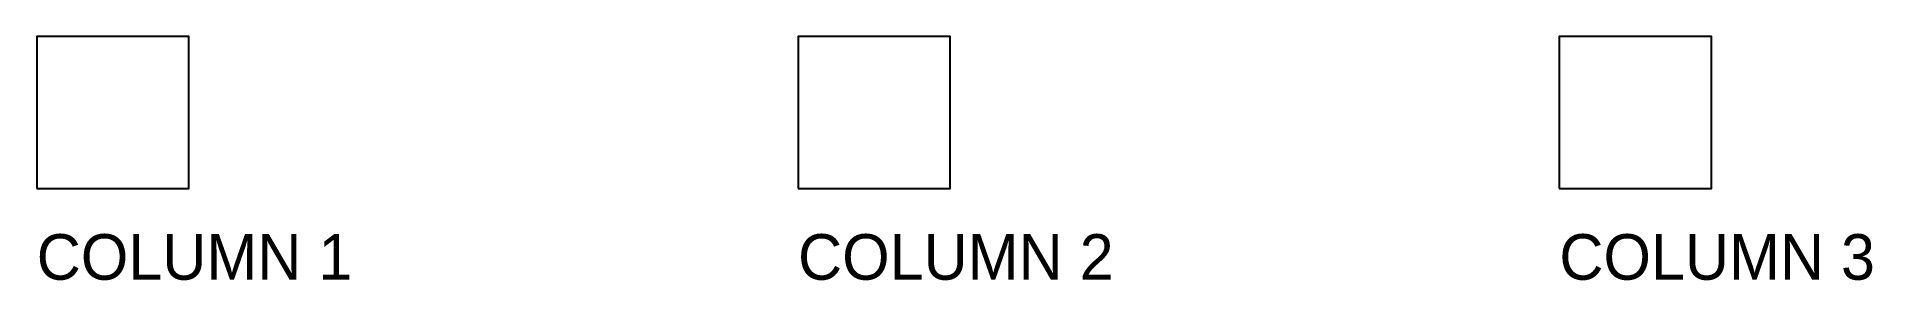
# Model space of a CAD drawing. Header units: millimetres. Extents: x -100 to 2311, y -221 to 100.
import ezdxf

# ---------------------------------------------------------------- set-up
doc = ezdxf.new("R2010")
doc.units = ezdxf.units.MM

# ---------------------------------------------------------------- blocks, each defined once
blk = doc.blocks.new('COLUMN')
blk.add_lwpolyline([(-100, -100), (100, -100), (100, 100), (-100, 100)], close=True)

msp = doc.modelspace()

# ---------------------------------------------------------------- block references
for p in [(0, 0), (1000, 0), (2000, 0)]:
    msp.add_blockref('COLUMN', p)

# ---------------------------------------------------------------- texts
for s, p in [('COLUMN 1', (-100, -220)), ('COLUMN 2', (900, -220)), ('COLUMN 3', (1900, -220))]:
    msp.add_text(s, height=60).set_placement(p)

doc.saveas('drawing.dxf')
